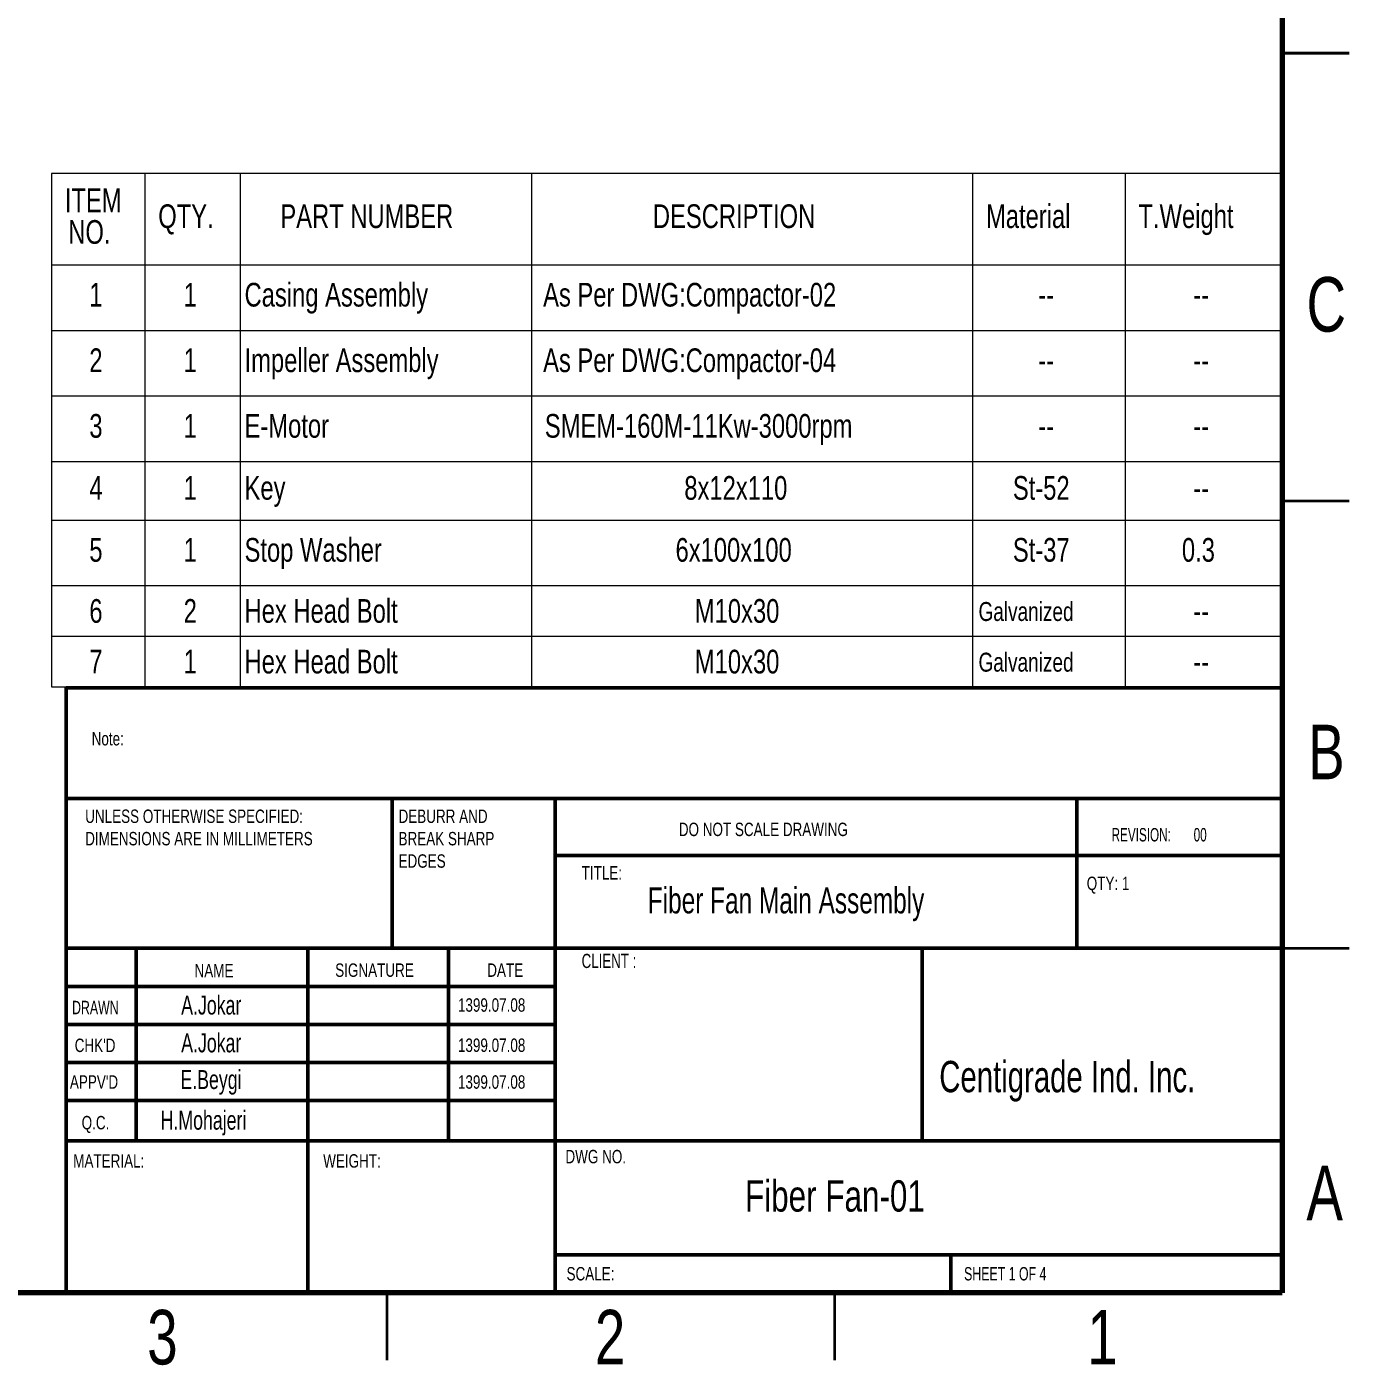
# Model space of a CAD drawing. Header units: millimetres. Extents: x 2 to 418, y 2 to 295.
# Drawn here: x 269.8 to 417.5, y 1.9 to 151.4 of the extents above; entities that cross this region are included whole.
import ezdxf

# ---------------------------------------------------------------- set-up
doc = ezdxf.new("R2010")
doc.units = ezdxf.units.MM
doc.styles.add('SLDTEXTSTYLE0', font='TXT', dxfattribs={"width": 0.75})
doc.styles.add('SLDTEXTSTYLE1', font='TXT', dxfattribs={"width": 0.686449})
doc.styles.add('SLDTEXTSTYLE2', font='TXT', dxfattribs={"width": 0.652778})
doc.styles.add('SLDTEXTSTYLE3', font='TXT', dxfattribs={"width": 0.6875})
doc.styles.add('SLDTEXTSTYLE4', font='TXT', dxfattribs={"width": 0.7})

# ---------------------------------------------------------------- blocks, each defined once
blk = doc.blocks.new('SW_NOTE_0')
at = {"color": 0, "linetype": 'Continuous', "lineweight": 0, "char_height": 1.5, "attachment_point": 1, "style": 'SLDTEXTSTYLE0'}
for s, insert in [('UNLESS OTHERWISE SPECIFIED:', (0, 1.93)), ('DIMENSIONS ARE IN MILLIMETERS', (0, -0.57))]:
    blk.add_mtext(s, dxfattribs=dict(at, insert=insert))
blk = doc.blocks.new('SW_NOTE_1')
at = {"color": 0, "linetype": 'Continuous', "lineweight": 0, "char_height": 1.5, "attachment_point": 1, "style": 'SLDTEXTSTYLE0'}
for s, insert in [('DEBURR AND', (0, 1.93)), ('BREAK SHARP', (0, -0.57)), ('EDGES', (0, -3.07))]:
    blk.add_mtext(s, dxfattribs=dict(at, insert=insert))
blk = doc.blocks.new('SW_TABLEANNOTATION_0')
at = {"color": 0, "linetype": 'Continuous', "lineweight": 0}
for p, q in [((0, 0), (0, -57.36)), ((137.51, 0), (0, 0)), ((10.44, 0), (10.44, -10.21)), ((21.08, 0), (21.08, -10.21)), ((53.62, 0), (53.62, -10.21)), ((102.9, 0), (102.9, -10.21)), ((119.93, 0), (119.93, -10.21)), ((137.51, -57.36), (137.51, 0)), ((0, -10.21), (137.51, -10.21)), ((10.44, -10.21), (10.44, -57.36)), ((21.08, -10.21), (21.08, -57.36)), ((53.62, -10.21), (53.62, -57.36)), ((102.9, -10.21), (102.9, -57.36)), ((119.93, -10.21), (119.93, -57.36)), ((0, -17.54), (137.51, -17.54)), ((0, -24.86), (137.51, -24.86)), ((0, -32.19), (137.51, -32.19)), ((0, -38.72), (137.51, -38.72)), ((0, -46.04), (137.51, -46.04)), ((0, -51.7), (137.51, -51.7)), ((0, -57.36), (137.51, -57.36))]:
    blk.add_line(p, q, dxfattribs=at)
at = {"color": 0, "linetype": 'Continuous', "lineweight": 0, "attachment_point": 1, "style": 'SLDTEXTSTYLE0'}
for s, insert, char_height in [('ITEM', (1.5, -1.69), 2.646), ('QTY.', (11.94, -3.46), 2.646), ('PART NUMBER', (25.58, -3.46), 2.6458), ('DESCRIPTION', (67.19, -3.46), 2.6458), ('Material', (104.4, -3.46), 2.646), ('T.Weight', (121.43, -3.46), 2.646), ('NO.', (1.89, -5.22), 2.646), ('1', (4.24, -12.23), 2.65), ('1', (14.78, -12.23), 2.65), ('Casing Assembly', (21.58, -12.23), 2.6458), ('As Per DWG:Compactor-02', (54.93, -12.23), 2.6458), ('--', (110.24, -12.23), 2.646), ('--', (127.55, -12.23), 2.646), ('Impeller Assembly', (21.58, -19.55), 2.6458), ('2', (4.24, -19.55), 2.65), ('1', (14.78, -19.55), 2.65), ('As Per DWG:Compactor-04', (54.93, -19.55), 2.6458), ('--', (110.24, -19.55), 2.646), ('--', (127.55, -19.55), 2.646), ('3', (4.24, -26.88), 2.65), ('1', (14.78, -26.88), 2.65), ('E-Motor', (21.58, -26.88), 2.646), ('SMEM-160M-11Kw-3000rpm', (55.12, -26.88), 2.6458), ('--', (110.24, -26.88), 2.646), ('--', (127.55, -26.88), 2.646), ('4', (4.24, -33.81), 2.65), ('1', (14.78, -33.81), 2.65), ('Key', (21.58, -33.81), 2.646), ('8x12x110', (70.7, -33.81), 2.646), ('St-52', (107.4, -33.81), 2.646), ('--', (127.55, -33.81), 2.646), ('5', (4.24, -40.73), 2.65), ('1', (14.78, -40.73), 2.65), ('Stop Washer', (21.58, -40.73), 2.6458), ('6x100x100', (69.72, -40.73), 2.646), ('St-37', (107.4, -40.73), 2.646), ('0.3', (126.28, -40.73), 2.646), ('6', (4.24, -47.55), 2.65), ('2', (14.78, -47.55), 2.65), ('Hex Head Bolt', (21.58, -47.55), 2.6458), ('M10x30', (71.88, -47.55), 2.646), ('Galvanized', (103.56, -47.88), 2.117), ('--', (127.55, -47.55), 2.646), ('7', (4.24, -53.21), 2.65), ('1', (14.78, -53.21), 2.65), ('Hex Head Bolt', (21.58, -53.21), 2.6458), ('M10x30', (71.88, -53.21), 2.646), ('Galvanized', (103.56, -53.54), 2.117), ('--', (127.55, -53.21), 2.646)]:
    blk.add_mtext(s, dxfattribs=dict(at, insert=insert, char_height=char_height))

msp = doc.modelspace()

# ---------------------------------------------------------------- linework, layer by layer
at = {"color": 7, "linetype": 'Continuous', "lineweight": 70}
for p, q in [((410, 287), (410, 10)), ((410, 10), (10, 10))]:
    msp.add_line(p, q, dxfattribs=at)
at = {"color": 7, "linetype": 'Continuous', "lineweight": 35}
for p, q in [((417.5, 148.5), (410, 148.5)), ((410, 148.5), (417.5, 148.5)), ((410, 98.5), (417.5, 98.5)), ((410, 48.5), (417.5, 48.5)), ((310, 10), (310, 2.5)), ((360, 10), (360, 2.5))]:
    msp.add_line(p, q, dxfattribs=at)
at = {"color": 7, "linetype": 'Continuous', "lineweight": 50}
for p, q in [((274.2, 77.597), (410, 77.597)), ((274.2, 77.597), (274.2, 65.25)), ((274.2, 65.25), (410, 65.25)), ((274.2, 65.25), (274.2, 10.25)), ((310.6, 65.25), (310.6, 48.5)), ((328.8, 65.25), (328.8, 10)), ((387.09, 48.5), (387.09, 65.25)), ((410, 58.875), (328.8, 58.875)), ((410, 48.5), (274.2, 48.5)), ((282, 48.5), (282, 27)), ((301.191, 48.5), (301.191, 10.25)), ((316.906, 48.5), (316.906, 27)), ((328.8, 10.25), (328.8, 48.5)), ((369.786, 27), (369.786, 48.5)), ((328.8, 44.25), (274.2, 44.25)), ((328.8, 40), (274.2, 40)), ((328.8, 35.75), (274.2, 35.75)), ((328.8, 31.5), (274.2, 31.5)), ((284.6, 27), (274.2, 27)), ((284.6, 27), (410, 27)), ((328.8, 14.25), (410, 14.25)), ((373, 10), (373, 14.25))]:
    msp.add_line(p, q, dxfattribs=at)

# ---------------------------------------------------------------- block references
at = {"color": 7, "linetype": 'Continuous', "lineweight": 0}
for name, p in [('SW_TABLEANNOTATION_0', (272.529, 135.058)), ('SW_NOTE_0', (276.309, 62.069)), ('SW_NOTE_1', (311.309, 62.069))]:
    msp.add_blockref(name, p, dxfattribs=at)

# ---------------------------------------------------------------- texts
for s, insert, char_height, attachment_point, style in [('C', (414.937, 123.476), 6.096, 2, 'SLDTEXTSTYLE0'), ('B', (414.953, 73.476), 6.096, 2, 'SLDTEXTSTYLE0'), ('Note:', (277.032, 72.666), 1.5, 1, 'SLDTEXTSTYLE0'), ('DO NOT SCALE DRAWING', (342.615, 62.533), 1.5, 1, 'SLDTEXTSTYLE0'), ('REVISION:       00', (390.955, 61.935), 1.5, 1, 'SLDTEXTSTYLE2'), ('TITLE:', (331.76, 57.684), 1.5, 1, 'SLDTEXTSTYLE0'), ('Fiber Fan Main Assembly', (339.152, 55.312), 2.91042, 1, 'SLDTEXTSTYLE4'), ('QTY: 1', (388.179, 56.503), 1.5, 1, 'SLDTEXTSTYLE0'), ('CLIENT :', (331.76, 47.885), 1.5875, 1, 'SLDTEXTSTYLE4'), ('NAME', (288.522, 46.751), 1.5, 1, 'SLDTEXTSTYLE0'), ('SIGNATURE', (304.234, 46.812), 1.5, 1, 'SLDTEXTSTYLE0'), ('DATE', (321.218, 46.812), 1.5, 1, 'SLDTEXTSTYLE0'), ('DRAWN', (274.843, 42.635), 1.5, 1, 'SLDTEXTSTYLE1'), ('A.Jokar', (287.033, 43.219), 2.1167, 1, 'SLDTEXTSTYLE4'), ('1399.07.08', (317.944, 42.917), 1.5, 1, 'SLDTEXTSTYLE0'), ('A.Jokar', (287.033, 38.996), 2.1167, 1, 'SLDTEXTSTYLE4'), ("CHK'D", (275.139, 38.412), 1.5, 1, 'SLDTEXTSTYLE0'), ('1399.07.08', (317.944, 38.426), 1.5, 1, 'SLDTEXTSTYLE0'), ('Centigrade Ind. Inc.', (371.708, 35.923), 3.5, 1, 'SLDTEXTSTYLE4'), ('E.Beygi', (286.947, 34.9), 2.1167, 1, 'SLDTEXTSTYLE4'), ("APPV'D", (274.602, 34.316), 1.5, 1, 'SLDTEXTSTYLE0'), ('1399.07.08', (317.944, 34.316), 1.5, 1, 'SLDTEXTSTYLE0'), ('H.Mohajeri', (284.734, 30.36), 2.1167, 1, 'SLDTEXTSTYLE4'), ('Q.C.', (275.915, 29.776), 1.5, 1, 'SLDTEXTSTYLE0'), ('MATERIAL:', (274.975, 25.505), 1.5, 1, 'SLDTEXTSTYLE0'), ('WEIGHT:', (302.894, 25.503), 1.4986, 1, 'SLDTEXTSTYLE0'), ('DWG NO.', (329.953, 25.986), 1.5, 1, 'SLDTEXTSTYLE0'), ('A', (414.757, 24.226), 6.096, 2, 'SLDTEXTSTYLE0'), ('Fiber Fan-01', (350.004, 22.59), 3.5, 1, 'SLDTEXTSTYLE0'), ('SCALE:', (330.074, 12.9), 1.5, 1, 'SLDTEXTSTYLE0'), ('SHEET 1 OF 4', (374.478, 12.9), 1.5, 1, 'SLDTEXTSTYLE3'), ('3', (284.939, 8.114), 6.096, 2, 'SLDTEXTSTYLE0'), ('2', (334.939, 8.114), 6.096, 2, 'SLDTEXTSTYLE0'), ('1', (389.939, 8.114), 6.096, 2, 'SLDTEXTSTYLE0')]:
    msp.add_mtext(s, dxfattribs=dict(at, insert=insert, char_height=char_height, attachment_point=attachment_point, style=style))

doc.saveas('drawing.dxf')
